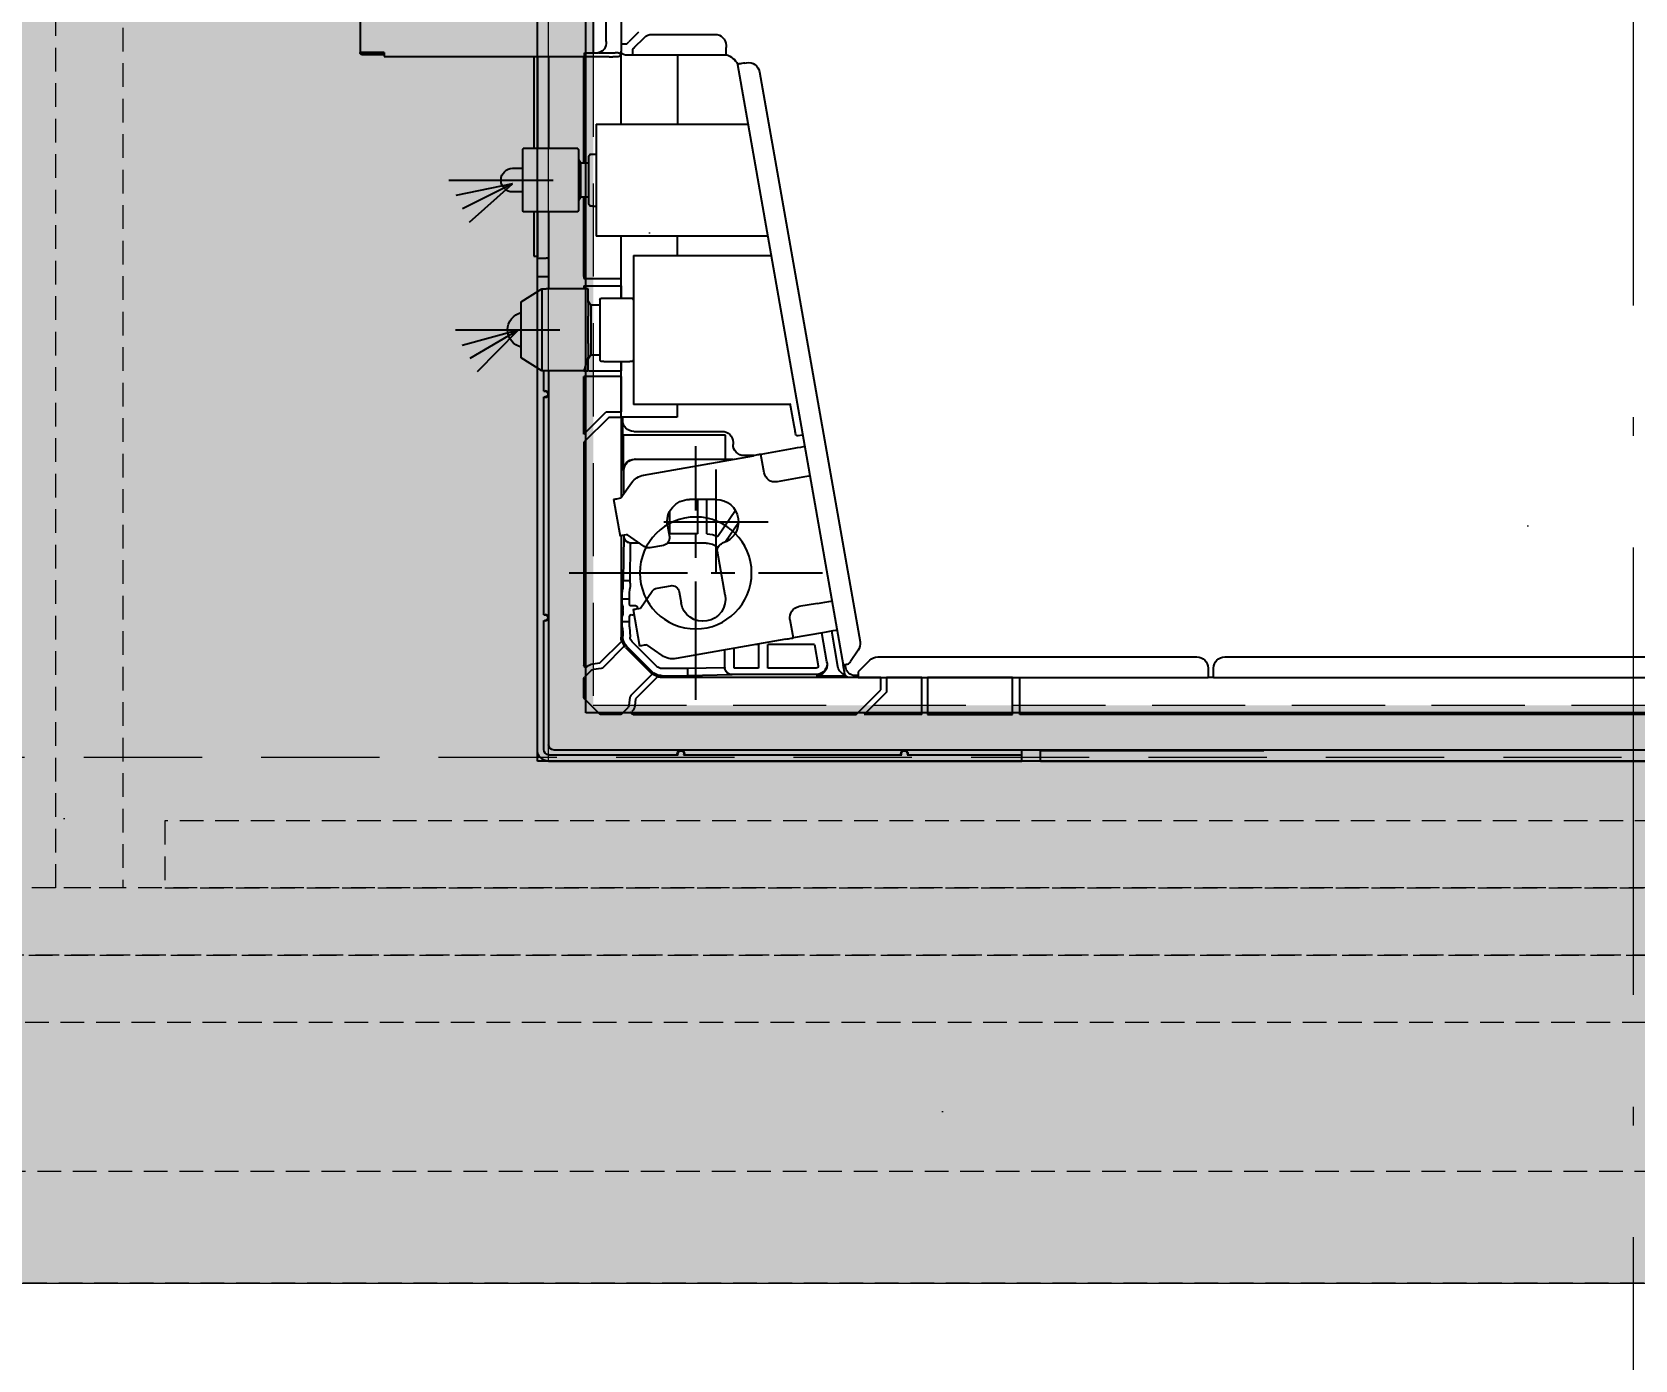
# Model space of a CAD drawing. Header units: millimetres. Extents: x -853320 to 19484, y -510814 to 9708.
# Drawn here: x 4175.7 to 4605.9, y 5054.2 to 5410.4 of the extents above; entities that cross this region are included whole.
import ezdxf
from ezdxf import colors
from ezdxf.entities.mleader import LeaderData, LeaderLine
from ezdxf.math import Vec2, Vec3

# ---------------------------------------------------------------- set-up
doc = ezdxf.new("R2010")
doc.units = ezdxf.units.MM
for name, pattern in [('CENTER', [50.8, 31.75, -6.35, 6.35, -6.35]), ('CENTER2', [1.125, 0.75, -0.125, 0.125, -0.125]), ('DASHDOT', [18.5, 12, -3, 0.5, -3]), ('NASCOSTA', [9.525, 6.35, -3.175]), ('TRATTEGGIATA', [0.75, 0.5, -0.25])]:
    doc.linetypes.add(name, pattern=pattern)
for name, color, linetype in [('BASIS', 6, 'CENTER2'), ('DETAIL', 5, 'Continuous'), ('FIX', 11, 'Continuous'), ('NOTE', 4, 'Continuous'), ('OUTLINE', 3, 'Continuous')]:
    doc.layers.add(name, color=color, linetype=linetype)
for name, color, linetype, lineweight in [('F_ARREDI', 7, 'Continuous', 5), ('F_ELETTRODOMESTICI', 40, 'Continuous', 5), ('F_IMPIANTO_cdz', 4, 'Continuous', 0), ('F_MASSELLO_abete', 30, 'Continuous', 5), ('F_MULTI laminato_soffitto', 5, 'Continuous', 5), ('F_MULTI laminato_soffitto_veletta', 6, 'Continuous', 5), ('F_PARETI-PAVIMENTI e SOFFITTI_cassone', 3, 'Continuous', 5), ('F_Sezioni', 5, 'Continuous', 9), ('F_SOFFITTI', 7, 'Continuous', 5)]:
    doc.layers.add(name, color=color, linetype=linetype, lineweight=lineweight)
doc.styles.add('DANZI-DIDASCALIE', font='Yu Gothic UI Light.ttf', dxfattribs={"height": 30})

# ---------------------------------------------------------------- blocks, each defined once
blk = doc.blocks.new("CDZ_macchina interna_pianta_vista dall'alto")
at = {"layer": 'BASIS', "linetype": 'CENTER'}
for p, q in [((853369.89, 505015.22), (853369.89, 505083.22)), ((853383.63, 505040.69), (853383.63, 505068.69)), ((853369.63, 505054.69), (853397.63, 505054.69)), ((853335.89, 505049.22), (853403.89, 505049.22)), ((853435.1, 504984.71), (853435.1, 505012.71)), ((853475.29, 504982.98), (853475.29, 505010.98))]:
    blk.add_line(p, q, dxfattribs=at)
at = {"layer": 'DETAIL', "ltscale": 0.5}
for p, q in [((853322.39, 505622.22), (853322.39, 505011.22)), ((853332.39, 505613.72), (853332.39, 505019.72)), ((853341.89, 505188.22), (853341.89, 505506)), ((853347.39, 505191.22), (853347.39, 505503)), ((853331.89, 505496.72), (853331.89, 505136.72)), ((853319.41, 505141.72), (853319.39, 505491.8)), ((853322.39, 505201.72), (853322.13, 505201.72)), ((853322.13, 505201.72), (853322.13, 505141.72)), ((853341.89, 505188.22), (853343.89, 505188.22)), ((853341.89, 505188.22), (853341.89, 505186.72)), ((853343.89, 505186.72), (853341.89, 505186.72)), ((853341.89, 505092.84), (853341.89, 505186.72)), ((853343.89, 505188.22), (853344.39, 505188.22)), ((853344.39, 505186.72), (853343.89, 505186.72)), ((853347.39, 505098.08), (853347.39, 505183.72)), ((853319.41, 505141.72), (853322.39, 505141.72)), ((853319.39, 505009.72), (853319.39, 505136.72)), ((853319.39, 505136.72), (853321.08, 505136.72)), ((853321.08, 505136.72), (853321.29, 505136.72)), ((853321.08, 505105.96), (853321.08, 505136.72)), ((853321.29, 505136.72), (853322.39, 505136.72)), ((853331.89, 505136.72), (853331.89, 505136.22)), ((853331.89, 505136.22), (853341.89, 505136.22)), ((853331.89, 505111.42), (853331.89, 505134.22)), ((853331.89, 505134.22), (853341.89, 505134.22)), ((853341.86, 505134.22), (853341.86, 505111.42)), ((853341.89, 505111.42), (853331.89, 505111.42)), ((853331.89, 505109.92), (853331.89, 505094.42)), ((853331.89, 505109.92), (853341.89, 505109.92)), ((853341.86, 505109.92), (853341.86, 505100.42)), ((853321.08, 505045.96), (853321.08, 505104.49)), ((853337.89, 505100.42), (853331.89, 505094.42)), ((853331.89, 505092.3), (853338.51, 505098.92)), ((853341.89, 505100.42), (853337.89, 505100.42)), ((853338.51, 505098.92), (853341.89, 505098.92)), ((853341.86, 505098.92), (853341.86, 505040.04)), ((853343.89, 505093.34), (853346.51, 505095.96)), ((853331.89, 505032.45), (853331.89, 505092.3)), ((853341.89, 505092.84), (853341.89, 505090.26)), ((853343.39, 505092.84), (853341.89, 505092.84)), ((853342.3, 505081.5), (853342.3, 505089.45)), ((853342.39, 505092.84), (853342.39, 505091.93)), ((853344.46, 505089.47), (853345.35, 505089.32)), ((853349.14, 505092.83), (853346.1, 505090.71)), ((853504.35, 505066.36), (853351.38, 505093.33)), ((853342.72, 505089.27), (853345.26, 505088.82)), ((853344.77, 505087.39), (853354.29, 505085.71)), ((853506.35, 505060.42), (853345.26, 505088.82)), ((853342.62, 505081.45), (853342.62, 505059.01)), ((853344.39, 505081.58), (853344.39, 505068.53)), ((853350.7, 505081.06), (853344.98, 505082.07)), ((853345.82, 505084.46), (853346.07, 505084.41)), ((853346.07, 505084.41), (853353.82, 505083.05)), ((853350.7, 505081.06), (853350.7, 505068.53)), ((853353.85, 505083.25), (853352.47, 505075.37)), ((853361.73, 505081.86), (853360.87, 505076.93)), ((853361.73, 505081.86), (853362.08, 505083.83)), ((853395.56, 505077.92), (853395.22, 505075.95)), ((853406.9, 505077.85), (853406.69, 505076.67)), ((853352.12, 505073.4), (853346.92, 505043.92)), ((853357.39, 505074.5), (853352.47, 505075.37)), ((853395.22, 505075.95), (853394.35, 505071.03)), ((853403.1, 505074.56), (853401.71, 505066.68)), ((853415.47, 505074.51), (853409.54, 505075.56)), ((853415.1, 505074.58), (853415.1, 505032.52)), ((853344.39, 505068.53), (853350.7, 505068.53)), ((853455.1, 505032.52), (853455.1, 505069.45)), ((853460.29, 505068.54), (853460.29, 505022.48)), ((853350.7, 505066.03), (853344.39, 505066.03)), ((853344.39, 505066.03), (853344.39, 505059.51)), ((853350.7, 505066.03), (853350.7, 505065.36)), ((853396.16, 505035.24), (853401.36, 505064.71)), ((853396.78, 505067.55), (853401.71, 505066.68)), ((853401.39, 505064.9), (853401.39, 505062.22)), ((853344.39, 505059.51), (853349.67, 505059.51)), ((853378.3, 505057.2), (853383.45, 505060.69)), ((853386.68, 505059.86), (853379.71, 505055.13)), ((853400.39, 505049.68), (853400.39, 505059.23)), ((853404.89, 505059.22), (853404.39, 505059.22)), ((853490.29, 505022.48), (853490.29, 505063.25)), ((853506.65, 505060.37), (853506.35, 505060.42)), ((853506.7, 505062.39), (853506.78, 505062.88)), ((853342.4, 505047.01), (853342.61, 505059.01)), ((853344.42, 505057.01), (853344.29, 505047.01)), ((853344.62, 505057.01), (853344.55, 505057.01)), ((853344.62, 505057.01), (853349.23, 505057.01)), ((853363.97, 505057.09), (853375.62, 505055.04)), ((853400.39, 505057.22), (853406.89, 505057.22)), ((853406.89, 505057.22), (853406.89, 505029.74)), ((853407.89, 505032.62), (853407.89, 505056.22)), ((853508.89, 505057.39), (853508.89, 505057.69)), ((853508.89, 505057.39), (853510.89, 505057.39)), ((853508.89, 505032.22), (853508.89, 505057.39)), ((853511.39, 505057.39), (853510.89, 505057.39)), ((853377.89, 505052.01), (853377.89, 505041.63)), ((853380.39, 505052.22), (853389.62, 505052.22)), ((853389.63, 505054.67), (853389.61, 505047.52)), ((853514.39, 505037.47), (853514.39, 505054.39)), ((853342.33, 505040.23), (853342.33, 505047.01)), ((853342.4, 505047.01), (853342.33, 505047.01)), ((853344.29, 505047.01), (853342.4, 505047.01)), ((853344.25, 505047.01), (853344.25, 505040.2)), ((853389.61, 505049.72), (853380.39, 505049.72)), ((853380.39, 505049.72), (853380.39, 505042.22)), ((853400.39, 505041.18), (853400.39, 505049.68)), ((853321.08, 505009.91), (853321.08, 505044.49)), ((853364.84, 505044.75), (853361.88, 505045.27)), ((853365.82, 505038.82), (853366.46, 505042.44)), ((853382.56, 505041.63), (853379.61, 505042.15)), ((853380.39, 505042.22), (853386.39, 505042.22)), ((853415.1, 505044.22), (853411.69, 505044.22)), ((853411.69, 505044.22), (853411.69, 505029.22)), ((853460.29, 505044.22), (853455.1, 505044.22)), ((853490.29, 505044.42), (853508.89, 505044.42)), ((853342.1, 505039.05), (853336.14, 505033.09)), ((853344.83, 505038.78), (853351.45, 505032.16)), ((853347.75, 505040.19), (853350.62, 505036.09)), ((853377.29, 505040.53), (853376.66, 505036.91)), ((853400.39, 505032.96), (853400.39, 505041.18)), ((853337.08, 505031.91), (853342.8, 505037.63)), ((853349.88, 505030.37), (853343.04, 505037.21)), ((853350.07, 505030.83), (853343.5, 505037.4)), ((853360.12, 505032.39), (853350.27, 505034.12)), ((853360.66, 505033.51), (853360.32, 505033.51)), ((853360.47, 505034.35), (853365, 505037.53)), ((853376.99, 505035.42), (853380.16, 505030.88)), ((853377.89, 505034.12), (853377.89, 505031.96)), ((853510.89, 505032.72), (853513.51, 505035.35)), ((853515.01, 505033.85), (853512.39, 505031.22)), ((853332.04, 505029.27), (853333.84, 505031.07)), ((853332.78, 505032.14), (853332.74, 505032.1)), ((853336.14, 505033.09), (853334.23, 505032.85)), ((853334.42, 505031.36), (853336.5, 505031.63)), ((853350.3, 505030.13), (853344.58, 505024.42)), ((853345.76, 505023.48), (853351.71, 505029.43)), ((853352.87, 505031.58), (853352.63, 505031.59)), ((853352.63, 505029.67), (853352.9, 505029.66)), ((853379.86, 505029.2), (853352.71, 505029.2)), ((853355.44, 505031.47), (853354.11, 505031.56)), ((853355.44, 505029.51), (853354.11, 505029.64)), ((853356.84, 505029.49), (853356.84, 505031.46)), ((853358.58, 505031.52), (853358.26, 505031.47)), ((853358.8, 505029.62), (853358.26, 505029.51)), ((853358.67, 505031.53), (853358.58, 505031.52)), ((853358.62, 505032.65), (853358.62, 505032.31)), ((853358.63, 505032.31), (853358.67, 505032.3)), ((853359.8, 505029.63), (853359.98, 505029.63)), ((853360.98, 505029.62), (853361.52, 505029.51)), ((853361.12, 505032.3), (853361.16, 505032.31)), ((853361.2, 505031.52), (853361.12, 505031.53)), ((853361.16, 505032.31), (853361.16, 505033.01)), ((853361.2, 505031.52), (853361.52, 505031.47)), ((853362.94, 505029.49), (853362.94, 505031.46)), ((853364.35, 505031.47), (853365.67, 505031.56)), ((853364.35, 505029.51), (853365.67, 505029.64)), ((853367.15, 505031.58), (853367.89, 505031.58)), ((853367.89, 505029.66), (853367.15, 505029.66)), ((853367.89, 505031.63), (853377.9, 505031.75)), ((853367.89, 505029.73), (853367.89, 505031.63)), ((853379.89, 505029.94), (853367.89, 505029.73)), ((853367.89, 505029.73), (853367.89, 505029.66)), ((853377.89, 505031.88), (853377.89, 505031.96)), ((853379.89, 505029.96), (853380, 505029.96)), ((853390.01, 505029.15), (853394.11, 505032.01)), ((853411.59, 505029.2), (853390.08, 505029.2)), ((853391.17, 505029.96), (853397.39, 505029.96)), ((853406.89, 505029.74), (853397.39, 505029.74)), ((853400.39, 505032.96), (853400.39, 505032.74)), ((853406.89, 505029.74), (853406.89, 505029.63)), ((853406.89, 505029.63), (853410.64, 505029.63)), ((853410.89, 505029.62), (853411.69, 505029.62)), ((853411.59, 505029.29), (853411.59, 505025.85)), ((853411.69, 505029.29), (853411.59, 505029.29)), ((853411.69, 505029.22), (853426.6, 505029.22)), ((853413.09, 505025.22), (853413.09, 505029.22)), ((853422.59, 505029.2), (853413.09, 505029.2)), ((853455.1, 505032.52), (853415.1, 505032.52)), ((853422.59, 505029.22), (853422.59, 505019.22)), ((853424.09, 505020.56), (853424.09, 505029.22)), ((853426.6, 505029.2), (853424.09, 505029.2)), ((853427.02, 505032.52), (853426.6, 505032.28)), ((853426.6, 505024.52), (853426.6, 505031.52)), ((853443.6, 505032.28), (853443.18, 505032.52)), ((853443.6, 505024.52), (853443.6, 505031.52)), ((853443.6, 505029.22), (853460.29, 505029.22)), ((853446.89, 505029.2), (853443.6, 505029.2)), ((853446.89, 505019.22), (853446.89, 505029.22)), ((853448.89, 505019.22), (853448.89, 505029.22)), ((853490.29, 505029.22), (853509.89, 505029.22)), ((853508.89, 505030.22), (853508.89, 505032.22)), ((853510.39, 505032.22), (853508.89, 505032.22)), ((853511.89, 505029.22), (853509.89, 505029.22)), ((853511.89, 505029.22), (853511.89, 505030.72)), ((853833.76, 505029.22), (853511.89, 505029.22)), ((853331.89, 505028.92), (853331.89, 505023.82)), ((853389.66, 505027.18), (853379.81, 505028.91)), ((853411.59, 505025.85), (853404.97, 505019.22)), ((853407.09, 505019.22), (853413.09, 505025.22)), ((853508.37, 505028.42), (853508.37, 505026.98)), ((853508.37, 505025.98), (853508.37, 505026.98)), ((853508.37, 505025.98), (853508.37, 505020.42)), ((853509.48, 505028.42), (853509.48, 505027.55)), ((853509.48, 505023.2), (853509.48, 505027.55)), ((853512.47, 505025.15), (853761.91, 505025.15)), ((853332.04, 505023.46), (853336.13, 505019.37)), ((853343.74, 505021.17), (853341.94, 505019.37)), ((853344.29, 505023.84), (853344.03, 505021.75)), ((853345.51, 505021.56), (853345.76, 505023.48)), ((853426.6, 505023.76), (853427.02, 505023.52)), ((853443.18, 505023.52), (853427.02, 505023.52)), ((853428.35, 505021.02), (853427.25, 505020.39)), ((853428.35, 505023.52), (853428.35, 505021.02)), ((853441.85, 505021.02), (853428.35, 505021.02)), ((853441.85, 505021.02), (853441.85, 505023.52)), ((853442.95, 505020.39), (853441.85, 505021.02)), ((853443.18, 505023.52), (853443.6, 505023.76)), ((853490.29, 505022.48), (853460.29, 505022.48)), ((853468.29, 505021.48), (853468.29, 505022.48)), ((853468.29, 505020.85), (853468.94, 505020.48)), ((853481.64, 505020.48), (853468.94, 505020.48)), ((853470.69, 505020.48), (853470.69, 505018.28)), ((853479.89, 505018.28), (853479.89, 505020.48)), ((853481.64, 505020.48), (853482.29, 505020.85)), ((853482.29, 505021.48), (853482.29, 505022.48)), ((853509.47, 505021.82), (853509.47, 505023.03)), ((853509.47, 505021.32), (853509.47, 505021.82)), ((853509.47, 505021.82), (853764.91, 505021.82)), ((853509.47, 505019.32), (853509.47, 505021.32)), ((853332.39, 505019.72), (853926.39, 505019.72)), ((853336.48, 505019.22), (853341.58, 505019.22)), ((853344.77, 505020.08), (853344.8, 505020.11)), ((853404.97, 505019.22), (853345.12, 505019.22)), ((853407.09, 505019.22), (853422.59, 505019.22)), ((853424.1, 505020.39), (853427.77, 505020.39)), ((853427.77, 505020.39), (853424.1, 505019.21)), ((853424.1, 505019.21), (853424.1, 505009.07)), ((853431.43, 505020.39), (853427.77, 505020.39)), ((853431.43, 505020.39), (853438.77, 505020.39)), ((853442.43, 505020.39), (853438.77, 505020.39)), ((853442.43, 505020.39), (853446.1, 505020.39)), ((853446.89, 505019.22), (853446.1, 505019.22)), ((853446.1, 505019.21), (853446.1, 505009.07)), ((853449.39, 505019.22), (853448.89, 505019.22)), ((853449.39, 505019.22), (853470.69, 505019.22)), ((853467.04, 505017.76), (853466.79, 505017.61)), ((853466.79, 505017.61), (853466.79, 505002.9)), ((853483.54, 505017.76), (853467.04, 505017.76)), ((853470.69, 505018.28), (853469.79, 505017.76)), ((853479.89, 505018.28), (853470.69, 505018.28)), ((853479.89, 505019.22), (853508.37, 505019.22)), ((853480.79, 505017.76), (853479.89, 505018.28)), ((853483.79, 505017.61), (853483.54, 505017.76)), ((853483.79, 505017.61), (853483.79, 505002.9)), ((853508.37, 505020.42), (853508.37, 505011.42)), ((853508.47, 505019.32), (853508.97, 505019.32)), ((853508.47, 504965.62), (853508.47, 505019.32)), ((853508.97, 505019.32), (853509.47, 505019.32)), ((853322.57, 505008.41), (853357.16, 505008.41)), ((853424.1, 505009.72), (853323.89, 505009.72)), ((853358.63, 505008.41), (853417.16, 505008.41)), ((853418.63, 505008.41), (853424.1, 505008.41)), ((853427.77, 505007.89), (853424.1, 505007.89)), ((853424.1, 505007.89), (853427.6, 505002.39)), ((853429.6, 505007.89), (853427.77, 505007.89)), ((853431.43, 505007.89), (853429.6, 505007.89)), ((853438.77, 505007.89), (853431.43, 505007.89)), ((853440.6, 505007.89), (853438.77, 505007.89)), ((853442.43, 505007.89), (853440.6, 505007.89)), ((853446.1, 505007.89), (853442.43, 505007.89)), ((853442.6, 505002.39), (853446.1, 505007.89)), ((853466.79, 505009.72), (853446.1, 505009.72)), ((853449.39, 505008.62), (853449.39, 505009.72)), ((853449.39, 505008.41), (853449.39, 505008.62)), ((853449.39, 505006.72), (853449.39, 505008.41)), ((853454.39, 505009.47), (853454.39, 505009.72)), ((853454.39, 505009.47), (853454.39, 505009.04)), ((853454.39, 505008.74), (853454.39, 505009.04)), ((853454.39, 505006.74), (853454.39, 505008.74)), ((853508.37, 505009.72), (853483.79, 505009.72)), ((853508.37, 505011.42), (853508.37, 505000.98)), ((853322.39, 505006.72), (853424.84, 505006.72)), ((853445.36, 505006.72), (853449.39, 505006.72)), ((853466.79, 505006.72), (853454.69, 505006.72)), ((853454.89, 505005.75), (853454.89, 505006.72)), ((853466.79, 505005.75), (853454.89, 505005.75)), ((853508.37, 505006.72), (853483.79, 505006.72)), ((853508.37, 505005.75), (853483.79, 505005.75)), ((853427.6, 505002.39), (853442.6, 505002.39)), ((853466.79, 505002.9), (853467.04, 505002.76)), ((853483.54, 505002.76), (853467.04, 505002.76)), ((853472.11, 505002.76), (853472.11, 505000.05)), ((853478.46, 505000.05), (853478.46, 505002.76)), ((853483.54, 505002.76), (853483.79, 505002.9)), ((853508.37, 505000.98), (853508.47, 505000.98)), ((853475.19, 504996.97), (853475.38, 504996.97)), ((853508.97, 504965.62), (853508.47, 504965.62)), ((853509.5, 504965.62), (853508.97, 504965.62)), ((853508.98, 504964.62), (853508.98, 504965.62)), ((853508.98, 504960.12), (853508.98, 504964.62)), ((853509.48, 504964.62), (853509.48, 504965.62)), ((853509.49, 504964.63), (853509.48, 504964.63)), ((853509.48, 504960.12), (853509.48, 504964.62)), ((853509.49, 504959.62), (853509.49, 504965.62)), ((853509.5, 504965.62), (853509.5, 504964.62)), ((853509.5, 504964.62), (853509.5, 504959.12)), ((853508.98, 504959.63), (853508.98, 504960.12)), ((853509.48, 504960.12), (853508.98, 504960.12)), ((853509.48, 504959.63), (853509.48, 504960.12)), ((853509.5, 504959.62), (853509.49, 504959.62)), ((853509.5, 504959.12), (853509.49, 504959.12)), ((853764.88, 504959.12), (853509.5, 504959.12))]:
    blk.add_line(p, q, dxfattribs=at)
at = {"layer": 'DETAIL', "ltscale": 0.5, "flags": 128}
for points in [[(853343.89, 505093.34), (853343.72, 505093.17), (853343.56, 505093), (853343.39, 505092.84)], [(853345.26, 505088.82), (853345.26, 505088.85), (853345.28, 505088.93), (853345.3, 505089.06), (853345.33, 505089.24), (853345.37, 505089.45), (853345.42, 505089.71), (853345.47, 505089.99), (853345.52, 505090.3)], [(853345.52, 505090.3), (853345.71, 505090.43), (853345.9, 505090.57), (853346.1, 505090.71)], [(853354.55, 505087.18), (853354.47, 505086.73), (853354.34, 505085.98), (853354.19, 505085.13), (853354.02, 505084.21), (853353.85, 505083.25)], [(853362.08, 505083.83), (853362.18, 505084.4), (853362.28, 505084.96), (853362.37, 505085.47), (853362.43, 505085.8)], [(853395.91, 505079.89), (853395.85, 505079.56), (853395.76, 505079.05), (853395.67, 505078.5), (853395.56, 505077.92)], [(853403.79, 505078.5), (853403.71, 505078.04), (853403.58, 505077.3), (853403.43, 505076.45), (853403.26, 505075.52), (853403.1, 505074.56)], [(853352.12, 505073.4), (853352.19, 505073.78), (853352.25, 505074.15), (853352.31, 505074.49), (853352.36, 505074.79), (853352.41, 505075.04), (853352.44, 505075.22), (853352.46, 505075.33), (853352.47, 505075.37)], [(853409.54, 505075.56), (853409.08, 505075.64), (853408.64, 505075.72), (853408.23, 505075.79), (853407.87, 505075.85), (853407.58, 505075.9), (853407.36, 505075.94), (853407.23, 505075.97), (853407.18, 505075.98)], [(853401.71, 505066.68), (853401.7, 505066.65), (853401.68, 505066.53), (853401.65, 505066.35), (853401.6, 505066.11), (853401.55, 505065.81), (853401.49, 505065.47), (853401.43, 505065.1), (853401.36, 505064.71)], [(853506.7, 505062.39), (853506.63, 505062), (853506.56, 505061.63), (853506.5, 505061.29), (853506.45, 505061), (853506.41, 505060.75), (853506.38, 505060.57), (853506.36, 505060.46), (853506.35, 505060.42)], [(853350.62, 505036.09), (853350.55, 505035.71), (853350.48, 505035.34), (853350.42, 505035), (853350.37, 505034.7), (853350.33, 505034.45), (853350.3, 505034.27), (853350.28, 505034.16), (853350.27, 505034.12)], [(853360.12, 505032.39), (853360.12, 505032.42), (853360.14, 505032.54), (853360.18, 505032.72), (853360.22, 505032.96), (853360.27, 505033.26), (853360.33, 505033.6), (853360.4, 505033.97), (853360.47, 505034.35)], [(853380.16, 505030.88), (853380.09, 505030.5), (853380.03, 505030.13), (853379.97, 505029.79), (853379.92, 505029.49), (853379.87, 505029.24), (853379.84, 505029.06), (853379.82, 505028.95), (853379.81, 505028.91)], [(853389.66, 505027.18), (853389.67, 505027.21), (853389.69, 505027.33), (853389.72, 505027.51), (853389.76, 505027.75), (853389.82, 505028.05), (853389.88, 505028.39), (853389.94, 505028.76), (853390.01, 505029.15)], [(853510.89, 505032.72), (853510.72, 505032.56), (853510.56, 505032.39), (853510.39, 505032.22)], [(853511.89, 505030.72), (853512.06, 505030.89), (853512.22, 505031.06), (853512.39, 505031.22)]]:
    blk.add_lwpolyline(points, dxfattribs=at)
at = {"layer": 'DETAIL', "ltscale": 0.5}
for centre, radius, start, end in [((853344.39, 505191.22), 3, 270, 0), ((853344.39, 505183.72), 3, 0, 90), ((853321.39, 505105.22), 0.8, 246.8551, 113.1449), ((853321.39, 505105.22), 0.957, 270, 90), ((853344.39, 505098.08), 3, 315, 0), ((853342.89, 505090.26), 1, 180, 260), ((853344.89, 505091.93), 2.5, 180, 260), ((853345.29, 505090.34), 3, 199.182, 260), ((853350.86, 505090.37), 3, 80, 125), ((853344.89, 505081.58), 0.5, 80, 180), ((853357.91, 505077.45), 3, 260, 350), ((853407.28, 505076.57), 0.6, 170, 260), ((853406.8, 505077.87), 0.1, 350, 80), ((853397.3, 505070.51), 3, 170, 260), ((853503.83, 505063.4), 3, 350, 80), ((853383.63, 505054.69), 6, 359.8115, 163.1977), ((853404.39, 505062.22), 3, 180, 270), ((853404.89, 505056.22), 3, 0, 90), ((853503.29, 505055.27), 6.1, 20.322, 59.678), ((853362.93, 505051.18), 6, 80, 260), ((853375.97, 505057.01), 2, 260, 343.1977), ((853372.89, 505052.01), 5, 0, 39.2485), ((853372.89, 505052.01), 7.5, 1.6619, 24.6059), ((853511.39, 505054.39), 3, 0, 90), ((853383.61, 505047.54), 6, 260, 359.8115), ((853321.39, 505045.22), 0.8, 246.8551, 113.1449), ((853321.39, 505045.22), 0.957, 270, 90), ((853351.85, 505043.05), 5, 170, 215), ((853364.49, 505042.78), 2, 350, 80), ((853379.26, 505040.18), 2, 80, 170), ((853363.85, 505039.17), 2, 305, 350), ((853360.66, 505033.01), 0.5, 0, 90), ((853378.62, 505036.56), 2, 170, 215), ((853391.24, 505036.11), 5, 305, 350), ((853511.39, 505037.47), 3, 315, 0), ((853332.39, 505032.45), 0.5, 180, 315), ((853332.39, 505028.92), 0.5, 135, 180), ((853334.55, 505030.37), 2.5, 97.3058, 135), ((853334.55, 505030.37), 1, 97.3058, 135), ((853336.38, 505032.62), 1, 277.3058, 315), ((853410.89, 505032.62), 3, 180, 270), ((853509.89, 505030.22), 1, 180, 270), ((853508.93, 505028.42), 0.555, 0, 180), ((853512.1, 505022.5), 2.68, 81.9505, 168.5786), ((853332.39, 505023.82), 0.5, 180, 225), ((853343.03, 505021.88), 1, 315, 352.6942), ((853345.29, 505023.71), 1, 135, 172.6942), ((853343.03, 505021.88), 2.5, 315, 352.6942), ((853336.48, 505019.72), 0.5, 225, 270), ((853341.58, 505019.72), 0.5, 270, 315), ((853345.12, 505019.72), 0.5, 135, 270), ((853357.89, 505008.72), 0.957, 0, 180), ((853357.89, 505008.72), 0.8, 336.8551, 203.1449), ((853417.89, 505008.72), 0.957, 0, 180), ((853417.89, 505008.72), 0.8, 336.8551, 203.1449), ((853435.1, 505003.47), 4.76, 193.1067, 346.8933), ((853475.19, 505000.05), 3.08, 180, 270), ((853475.38, 505000.05), 3.08, 270, 0), ((853475.19, 505000.05), 3.08, 270, 271.7675), ((853475.38, 505000.05), 3.08, 268.2325, 270), ((853509.49, 504959.63), 0.51, 180, 270), ((853509.49, 504959.63), 0.01, 180, 270)]:
    blk.add_arc(centre, radius, start, end, dxfattribs=at)
for centre, major_axis, ratio, start_param, end_param in [((853322.03, 505105.22), (1.28, 0), 0.866223, 2.093999, 2.413089), ((853322.03, 505105.22), (1.28, 0), 0.866223, 3.870096, 4.189186), ((853345.3, 505081.5), (-2.95, 0.52), 0.999843, 4.712389, 6.457691), ((853345.62, 505081.45), (-2.95, 0.52), 0.999843, 5.720649, 6.457691), ((853345.71, 505081.43), (-1.8, 2.5), 0.948226, 5.509599, 6.517859), ((853344.61, 505059.01), (1.44, 1.41), 0.982697, 2.356194, 3.849067), ((853344.62, 505059.01), (2, 0), 0.999848, 3.141593, 4.712389), ((853344.51, 505059.01), (1.44, -1.41), 0.982697, 5.423832, 5.497787), ((853322.03, 505045.22), (1.28, 0), 0.866223, 2.093999, 2.413089), ((853322.03, 505045.22), (1.28, 0), 0.866223, 3.870096, 4.189186), ((853345.87, 505040.04), (-3.7, -1.53), 0.999822, 5.890549, 6.163591), ((853345.96, 505040.08), (-3.7, -1.53), 0.999822, 6.152149, 6.550435), ((853346.33, 505040.23), (-3.7, -1.53), 0.999822, 5.890549, 6.675821), ((853346.25, 505040.2), (-1.85, -0.77), 0.999913, 5.890517, 6.675853), ((853345.87, 505040.04), (-3.7, -1.53), 0.999822, 0.277264, 0.392636), ((853352.71, 505033.2), (-1.53, -3.7), 0.999822, 5.890549, 6.005922), ((853352.9, 505033.66), (-1.53, -3.7), 0.999822, 5.890549, 6.608878), ((853352.75, 505033.29), (-1.53, -3.7), 0.999822, 6.015936, 6.414222), ((853352.87, 505033.58), (0.77, 1.85), 0.999913, 2.748924, 3.417105), ((853352.71, 505033.2), (-1.53, -3.7), 0.999822, 0.119594, 0.392636), ((853352.63, 505031.56), (1.5, 0), 0.012218, 0.174533, 1.414368), ((853352.63, 505029.63), (1.5, 0), 0.017455, 0.174533, 1.391569), ((853356.91, 505031.47), (1.5, 0), 0.012218, 3.316126, 4.663564), ((853356.91, 505029.51), (1.5, 0), 0.017455, 3.316126, 4.663564), ((853356.77, 505031.47), (1.5, 0), 0.012218, 4.761214, 6.195919), ((853356.77, 505029.51), (1.5, 0), 0.017455, 4.761214, 6.195919), ((853358.67, 505031.8), (0, 0.5), 0.087489, 4.949672, 6.265732), ((853358.67, 505032.03), (0, 0.5), 0.087489, 3.159046, 4.475106), ((853359.8, 505029.62), (1, 0), 0.017455, 1.570796, 3.054326), ((853359.98, 505029.62), (1, 0), 0.017455, 0.087266, 1.570796), ((853361.12, 505031.8), (0, 0.5), 0.087489, 0.017453, 1.333514), ((853361.12, 505032.03), (0, 0.5), 0.087489, 1.808079, 3.124139), ((853363.02, 505031.47), (1.5, 0), 0.012218, 3.228859, 4.663564), ((853363.02, 505029.51), (1.5, 0), 0.017455, 3.228859, 4.663564), ((853362.87, 505031.47), (1.5, 0), 0.012218, 4.761214, 6.108652), ((853362.87, 505029.51), (1.5, 0), 0.017455, 4.761214, 6.108652), ((853367.15, 505031.56), (1.5, 0), 0.012218, 1.570796, 2.96706), ((853367.15, 505029.63), (1.5, 0), 0.017455, 1.570796, 2.96706), ((853379.89, 505031.96), (0, 2), 0.999848, 1.570796, 3.141593), ((853379.89, 505031.84), (-1.41, 1.44), 0.982697, 0.785398, 0.859353), ((853379.89, 505031.94), (1.41, 1.44), 0.982697, 2.434118, 3.926991), ((853397.39, 505032.96), (0, -3), 0.999848, 0, 1.570796), ((853397.39, 505032.74), (0, -3), 0.999848, 0, 1.570796), ((853322.4, 505009.73), (2.13, 2.13), 0.997265, 2.357564, 3.925621), ((853322.58, 505009.91), (1.06, 1.06), 0.997265, 2.357564, 3.925621), ((853323.89, 505011.22), (-1.06, -1.06), 0.999695, 5.497939, 7.068431), ((853357.89, 505009.36), (0, 1.28), 0.866223, 2.093999, 2.413089), ((853357.89, 505009.36), (0, 1.28), 0.866223, 3.870096, 4.189186), ((853417.89, 505009.36), (0, 1.28), 0.866223, 2.093999, 2.413089), ((853417.89, 505009.36), (0, 1.28), 0.866223, 3.870096, 4.189186), ((853454.69, 505006.74), (0.3, 0), 0.052408, 3.141593, 4.712389)]:
    blk.add_ellipse(centre, major_axis=major_axis, ratio=ratio, start_param=start_param, end_param=end_param, dxfattribs=at)
for points, knots in [([(853426.6, 505032.23), (853426.6, 505032.24), (853426.6, 505032.28), (853426.6, 505031.97), (853426.6, 505031.64), (853426.6, 505031.52)], [0, 0, 0, 0, 0.225556, 0.737241, 1, 1, 1, 1]), ([(853443.6, 505031.52), (853443.6, 505031.64), (853443.6, 505031.96), (853443.6, 505032.28), (853443.6, 505032.24), (853443.6, 505032.23)], [0, 0, 0, 0, 0.262751, 0.7616, 1, 1, 1, 1]), ([(853426.6, 505024.52), (853426.6, 505024.41), (853426.6, 505024.08), (853426.6, 505023.77), (853426.6, 505023.81), (853426.6, 505023.82)], [0, 0, 0, 0, 0.262751, 0.7616, 1, 1, 1, 1]), ([(853443.6, 505023.82), (853443.6, 505023.81), (853443.6, 505023.77), (853443.6, 505024.08), (853443.6, 505024.41), (853443.6, 505024.52)], [0, 0, 0, 0, 0.225556, 0.737241, 1, 1, 1, 1]), ([(853468.29, 505021.48), (853468.29, 505021.22), (853468.29, 505020.86), (853468.29, 505020.89), (853468.29, 505020.89)], [0, 0, 0, 0, 0.723318, 1, 1, 1, 1]), ([(853482.29, 505020.9), (853482.29, 505020.89), (853482.29, 505020.86), (853482.29, 505021.22), (853482.29, 505021.48)], [0, 0, 0, 0, 0.276651, 1, 1, 1, 1]), ([(853424.1, 505019.21), (853424.1, 505019.41), (853424.1, 505019.93), (853424.1, 505020.21), (853424.1, 505020.39)], [0, 0, 0, 0, 0.384472, 1, 1, 1, 1]), ([(853446.1, 505020.39), (853446.1, 505020.21), (853446.1, 505019.93), (853446.1, 505019.41), (853446.1, 505019.21)], [0, 0, 0, 0, 0.615528, 1, 1, 1, 1]), ([(853424.1, 505009.07), (853424.1, 505008.87), (853424.1, 505008.35), (853424.1, 505008.06), (853424.1, 505007.89)], [0, 0, 0, 0, 0.384472, 1, 1, 1, 1]), ([(853446.1, 505007.89), (853446.1, 505008.06), (853446.1, 505008.35), (853446.1, 505008.87), (853446.1, 505009.07)], [0, 0, 0, 0, 0.615528, 1, 1, 1, 1])]:
    blk.add_open_spline(points, degree=3, knots=knots, dxfattribs=at)
at = {"layer": 'FIX'}
blk.add_circle((853369.9, 505049.22), 15, dxfattribs=at)
at = {"layer": 'NOTE'}
for p, q in [((853423.95, 504990.63), (853435, 505001.54)), ((853435, 505001.54), (853427.42, 504988.6)), ((853435, 505001.54), (853430.88, 504986.57)), ((853463.98, 504988.47), (853474.32, 505000.05)), ((853474.32, 505000.05), (853467.57, 504986.66)), ((853474.32, 505000.05), (853471.16, 504984.85))]:
    blk.add_line(p, q, dxfattribs=at)
at = {"layer": 'OUTLINE'}
for p, q in [((853319.39, 505623.73), (853319.39, 505006.72)), ((853319.39, 505006.72), (853939.39, 505006.72))]:
    blk.add_line(p, q, dxfattribs=at)
blk = doc.blocks.new('CONTROSOFITTO_posteriore_centrale_2660x900_pianta_vista da sopra')
at = {"layer": 'F_MULTI laminato_soffitto_veletta', "transparency": 33554585}
h = blk.add_hatch(color=8, dxfattribs=at)
h.dxf.hatch_style = 1
h.paths.add_polyline_path([(41951.39, -8156.29), (41501.39, -8156.29), (41501.39, -8606.29), (41951.39, -8606.29)], flags=16)
h.paths.add_polyline_path([(42743.39, -8676.29), (42743.39, -8086.29), (42153.39, -8086.29), (42153.39, -8676.29)], flags=16)
h.paths.add_polyline_path([(43778.39, -7931.29), (41118.39, -7931.29), (41118.39, -8831.29), (43778.39, -8831.29)])
at = {"color": 1}
blk.add_lwpolyline([(42141.39, -8071.29), (42755.4, -8071.29), (42755.4, -8691.29), (42141.39, -8691.29)], close=True, dxfattribs=at)
at = {"layer": 'F_MASSELLO_abete', "color": 1, "linetype": 'NASCOSTA'}
for points in [[(42027.14, -8725.29), (42009.14, -8725.29), (42009.14, -8037.29), (42027.14, -8037.29)], [(41030.39, -8743.29), (43866.39, -8743.29), (43866.39, -8725.29), (41030.39, -8725.29)]]:
    blk.add_lwpolyline(points, close=True, dxfattribs=at)
at = {"layer": 'F_MASSELLO_abete', "linetype": 'NASCOSTA'}
blk.add_lwpolyline([(42038.39, -8725.29), (42858.39, -8725.29), (42858.39, -8707.29), (42038.39, -8707.29)], close=True, dxfattribs=at)
at = {"layer": 'F_MULTI laminato_soffitto_veletta'}
blk.add_lwpolyline([(43778.39, -7931.29), (41118.39, -7931.29), (41118.39, -8831.29), (43778.39, -8831.29)], close=True, dxfattribs=at)
at = {"layer": 'F_MULTI laminato_soffitto_veletta', "linetype": 'TRATTEGGIATA', "ltscale": 50}
blk.add_lwpolyline([(42743.39, -8676.29), (42743.39, -8086.29), (42153.39, -8086.29), (42153.39, -8676.29)], close=True, dxfattribs=at)
at = {"layer": 'F_MULTI laminato_soffitto_veletta', "linetype": 'NASCOSTA'}
for points in [[(41048.39, -8761.29), (43848.39, -8761.29), (43848.39, -8743.29), (41048.39, -8743.29)], [(41118.39, -8801.29), (43778.39, -8801.29), (43778.39, -8831.29), (41118.39, -8831.29)]]:
    blk.add_lwpolyline(points, close=True, dxfattribs=at)
at = {"layer": 'F_IMPIANTO_cdz', "color": 2, "xscale": -1, "rotation": 270}
blk.add_blockref("CDZ_macchina interna_pianta_vista dall'alto", (-462868.33, -862010.68), dxfattribs=at)
blk = doc.blocks.new('CONTROSOFITTO_rev.01_pianta_vista da sopra')
at = {"layer": 'F_MULTI laminato_soffitto', "color": 5, "linetype": 'NASCOSTA', "ltscale": 5}
blk.add_lwpolyline([(17011.63, -37355.73), (20021.63, -37355.73), (20021.63, -36455.73), (17011.63, -36455.73)], close=True, dxfattribs=at)
at = {"layer": 'F_SOFFITTI'}
blk.add_blockref('CONTROSOFITTO_posteriore_centrale_2660x900_pianta_vista da sopra', (-23931.76, -27765.44), dxfattribs=at)
blk = doc.blocks.new('_Dot')
at = {"color": 0, "linetype": 'ByBlock', "lineweight": -2}
blk.add_line((-0.5, 0), (-1, 0), dxfattribs=at)
at = {"color": 0, "linetype": 'ByBlock', "const_width": 0.5}
blk.add_lwpolyline([(-0.25, 0, 1), (0.25, 0, 1)], format="xyb", close=True, dxfattribs=at)
blk = doc.blocks.new('Pavim. idr. 1')
at = {"lineweight": 13}
h = blk.add_hatch(dxfattribs=at)
h.set_pattern_fill('DOTS', color=1, scale=140, angle=45)
h.set_pattern_definition([(45, (-29878.93, 459742.27), (-78.57724, 235.73172), [0, -222.25])])
h.paths.add_polyline_path([(423470.77, 430283.09), (410205.77, 430283.09), (410205.77, 427993.09), (423470.77, 427993.09)])
blk = doc.blocks.new('F_PAVIMENTO CASSONE_pianta')
at = {"color": 2, "lineweight": 5}
blk.add_blockref('Pavim. idr. 1', (185525.7, 19630.33), dxfattribs=at)
blk.add_blockref('Pavim. idr. 1', (185525.7, 19630.33), dxfattribs=at)
blk = doc.blocks.new('BAGNO-LAVANDERIA_pianta_sol.B')
at = {"layer": 'F_ELETTRODOMESTICI', "color": 5, "ltscale": 5}
ml = blk.add_multileader_mtext('Standard', dxfattribs=at)
ml.set_content('{\\fYu Gothic UI Light|b0|i0|c128|p34;BASAMENTO c/cassetto} ditta MIELE art.WTS 610', color=5, style='DANZI-DIDASCALIE')
ml.set_leader_properties(color=256, linetype='ByLayer', lineweight=-1)
ml.set_arrow_properties(name='DOT')
ml.build(insert=Vec2(0, 0))
ml.multileader.update_dxf_attribs({"arrow_head_size": 5, "scale": 5})
ctx = ml.context
ctx.base_point, ctx.scale, ctx.char_height, ctx.arrow_head_size, ctx.landing_gap_size, ctx.plane_origin, ctx.plane_x_axis, ctx.plane_y_axis = Vec3(865728.96, 518190.64), 5, 25, 5, 10, Vec3(865691.99, 518253.27), Vec3(0, -1), Vec3(1, 0)
notes = []
notes.append((ctx, [(0, (0, 0, 0), (0, 0), (1, 0), 1, [])]))
ctx.mtext.insert, ctx.mtext.text_direction, ctx.mtext.rotation, ctx.mtext.width, ctx.mtext.flow_direction = Vec3(865741.68, 518180.64), Vec3(0, -1), 4.712389, 471.5743, 5
ml = blk.add_multileader_mtext('Standard', dxfattribs=at)
ml.set_content('{\\fYu Gothic UI Light|b0|i0|c128|p34;LAVASCIUGA} ditta MIELE art.WTD165 WPM 8/5kg', color=5, style='DANZI-DIDASCALIE')
ml.set_leader_properties(color=256, linetype='ByLayer', lineweight=-1)
ml.set_arrow_properties(name='DOT')
ml.build(insert=Vec2(0, 0))
ml.multileader.update_dxf_attribs({"arrow_head_size": 5, "scale": 5})
ctx = ml.context
ctx.base_point, ctx.scale, ctx.char_height, ctx.arrow_head_size, ctx.landing_gap_size, ctx.plane_origin, ctx.plane_x_axis, ctx.plane_y_axis = Vec3(865852.82, 518185.28), 5, 25, 5, 10, Vec3(865819.83, 518247.92), Vec3(0, -1), Vec3(1, 0)
notes.append((ctx, [(0, (0, 0, 0), (0, 0), (1, 0), 1, [])]))
ctx.mtext.insert, ctx.mtext.text_direction, ctx.mtext.rotation, ctx.mtext.width, ctx.mtext.flow_direction = Vec3(865869.52, 518175.28), Vec3(0, -1), 4.712389, 377.0167, 5
for ctx, leaders in notes:
    for number, flags, end, landing, length, lines in leaders:
        leader = LeaderData()
        leader.index, (leader.has_last_leader_line, leader.has_dogleg_vector, leader.attachment_direction) = number, flags
        leader.last_leader_point, leader.dogleg_vector, leader.dogleg_length = Vec3(end), Vec3(landing), length
        for number, points, colour, breaks in lines:
            line = LeaderLine()
            line.index, line.vertices, line.color, line.breaks = number, Vec3.list(points), colors.encode_raw_color(colour), breaks
            leader.lines.append(line)
        ctx.leaders.append(leader)

msp = doc.modelspace()

# ---------------------------------------------------------------- linework, layer by layer
at = {"layer": 'F_Sezioni', "color": 3, "linetype": 'DASHDOT', "lineweight": 15, "ltscale": 10}
msp.add_lwpolyline([(4479.394, 8514.312), (4366.847, 8602.111), (4605.495, 8602.111), (4605.495, 1511.773)], dxfattribs=at)

# ---------------------------------------------------------------- block references
at = {"layer": 'F_ARREDI', "color": 2, "lineweight": 5}
msp.add_blockref('BAGNO-LAVANDERIA_pianta_sol.B', (-853319.899, -510814.178), dxfattribs=at)
at = {"layer": 'F_PARETI-PAVIMENTI e SOFFITTI_cassone', "color": 2, "lineweight": 5, "rotation": 180}
msp.add_blockref('F_PAVIMENTO CASSONE_pianta', (611942.834, 454293.23), dxfattribs=at)
at = {"layer": 'F_SOFFITTI'}
msp.add_blockref('CONTROSOFITTO_rev.01_pianta_vista da sopra', (-13895.269, 41671.543), dxfattribs=at)

doc.saveas('drawing.dxf')
